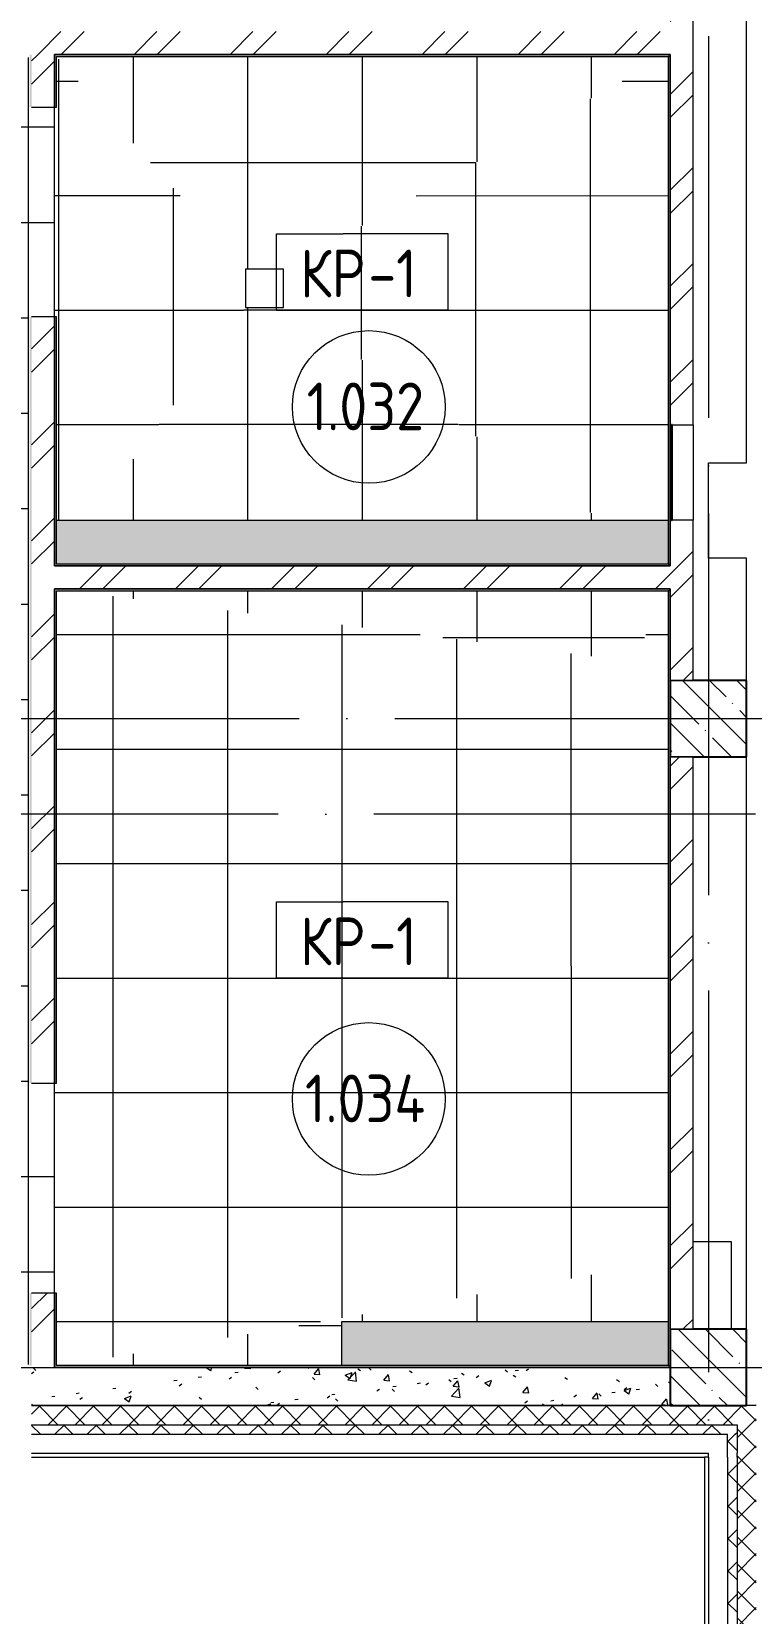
# Model space of a CAD drawing. Header units: millimetres. Extents: x -4370 to 196781, y -4577 to 61202.
# Drawn here: x 110055 to 113825, y 17936 to 26225 of the extents above; entities that cross this region are included whole.
import ezdxf

# ---------------------------------------------------------------- set-up
doc = ezdxf.new("R2010")
doc.units = ezdxf.units.MM
doc.linetypes.add('ADSK_Линия сетки', pattern=[2500, 2000, -250, 0, -250])
for name, color, linetype, lineweight in [('A-AREA-____-IDEN', 2, 'Continuous', 20), ('A-FLOR-____-IDEN', 11, 'Continuous', 20), ('A-FLOR-____-OTLN', 192, 'Continuous', 9), ('A-FLOR-____-PATT', 8, 'Continuous', 9), ('A-GENM-____-MCUT', 13, 'Continuous', 9), ('A-GENM-____-OTLN', 13, 'Continuous', 9), ('A-WALL-____-MCUT', 113, 'Continuous', 9), ('A-WALL-____-PATT', 111, 'Continuous', 9), ('A-WALL-FNSH-MCUT', 113, 'Continuous', 9), ('I-WALL-____-OTLN', 2, 'Continuous', 9), ('S-COLS-____-MCUT', 52, 'Continuous', 9), ('S-COLS-____-OTLN', 52, 'Continuous', 9), ('S-GRID-____-OTLN', 1, 'Continuous', 9)]:
    doc.layers.add(name, color=color, linetype=linetype, lineweight=lineweight)
doc.styles.add('GOST Common_1', font='GOST_Common.ttf', dxfattribs={"width": 0.9, "height": 250})
pattern_1 = [(45, (0, 0), (-251.4472, 251.4472), []), (45, (0, 381), (-251.4472, 251.4472), [])]
pattern_2 = [(135, (0, 0), (-84.85281, -84.85281), []), (225, (0, 0), (84.85281, -84.85281), [])]
pattern_3 = [(45, (0, 0), (-70.71068, 70.71068), []), (135, (0, 0), (-70.71068, -70.71068), [])]
pattern_4 = [(135, (0, 0), (-142.5612, -142.5612), []), (135, (142.56, 0), (-142.5612, -142.5612), [252.016, -50.403, 3.353, -47.05])]

# ---------------------------------------------------------------- blocks, each defined once
blk = doc.blocks.new('ASML_АР_Отделка Люка - ВО Отделка люков_Грунтовка 0_Шпатлевка 0_Окраска 0_0-42722003-О_АИ_ПП_0_000_Целиком')
at = {"layer": 'A-GENM-____-MCUT', "color": 130, "lineweight": 25}
for p, q in [((250, 3), (-250, 3)), ((-250, 3), (-250, 0)), ((250, 0), (250, 3)), ((-250, 0), (250, 0))]:
    blk.add_line(p, q, dxfattribs=at)
blk = doc.blocks.new('0083_СОШ675_АР_R22_rvt-1-О_АИ_ПП_0_000_Целиком')
at = {"layer": 'A-FLOR-____-PATT', "lineweight": 5}
for points in [[(111282.6, 23435), (113390, 23435), (113390, 23665), (110185, 23665), (110185, 23435)], [(112524.5, 19235), (113390, 19235), (113390, 19465), (111680, 19465), (111680, 19235)]]:
    blk.add_hatch(color=221, dxfattribs=at).paths.add_polyline_path(points)
at = {"layer": 'A-WALL-____-PATT', "lineweight": 5}
h = blk.add_hatch(dxfattribs=at)
h.set_pattern_fill('FP_7', color=10, style=0, pattern_type=2)
h.set_pattern_definition(pattern_1)
h.paths.add_polyline_path([(113520, 19425), (113520, 22425), (113400, 22425), (113400, 19425)])
h.paths.add_polyline_path([(113520, 22825), (113520, 23665), (113400, 23665), (113400, 22825)])
h.paths.add_polyline_path([(113407, 24165), (113520, 24165), (113520, 27625), (113400, 27625), (113400, 24165)])
h.paths.add_polyline_path([(113400, 28525), (113520, 28525), (113520, 32325), (113400, 32325), (113400, 28800)])
h.paths.add_polyline_path([(113520, 32725), (113520, 34855), (113400, 34855), (113400, 32725)])
h.paths.add_polyline_path([(113407, 35355), (113520, 35355), (113520, 35575), (113400, 35575), (113400, 35355)])
h = blk.add_hatch(dxfattribs=at)
h.set_pattern_fill('FP_7', color=10, style=0, pattern_type=2)
h.set_pattern_definition(pattern_1)
h.paths.add_polyline_path([(110055, 19225), (110175, 19225), (110175, 19615), (110055, 19615)])
h.paths.add_polyline_path([(110175, 20715), (110175, 24730), (110055, 24730), (110055, 20715)])
h.paths.add_polyline_path([(110055, 25830), (110175, 25830), (110175, 26105), (110055, 26105), (110055, 25923.8)])
h.paths.add_polyline_path([(110175, 26225), (110175, 26500), (110055, 26500), (110055, 26225)])
h.paths.add_polyline_path([(110055, 27600), (110175, 27600), (110175, 29195), (110055, 29195)])
h.paths.add_polyline_path([(110175, 30295), (110175, 32870), (110055, 32870), (110055, 30295)])
h = blk.add_hatch(dxfattribs=at)
h.set_pattern_fill('FP_7', color=10, style=0, pattern_type=2)
h.set_pattern_definition(pattern_1)
h.paths.add_polyline_path([(113400, 26105), (113400, 26225), (106755, 26225), (106755, 26105), (111282.6, 26105)])
h.paths.add_polyline_path([(105073.1, 26105), (105655, 26105), (105655, 26225), (104900, 26225), (104900, 26105)])
h.paths.add_polyline_path([(109095, 26145), (107750, 26145), (107750, 26215), (109300, 26215), (109300, 26145), (109230, 26145)])
h = blk.add_hatch(dxfattribs=at)
h.set_pattern_fill('FP_7', color=10, style=0, pattern_type=2)
h.set_pattern_definition(pattern_1)
h.paths.add_polyline_path([(113400, 23305), (113400, 23425), (110175, 23425), (110175, 23305), (111282.6, 23305)])
h = blk.add_hatch(dxfattribs=at)
h.set_pattern_fill('FP_5', color=10, style=0, pattern_type=2)
h.set_pattern_definition([(50, (0, 0), (364.3679, -31.8783), [38.1, -419.1]), (355, (0, 0), (-70.4859, 382.1133), [30.48, -335.28]), (100.451, (30.36, -2.66), (293.885, 350.2334), [32.38, -356.18]), (46.184, (0, 101.6), (542.1585, -84.0858), [57.15, -628.65]), (96.636, (45.2, 94.6), (474.805, 494.8554), [48.57, -534.27]), (351.184, (0, 101.6), (474.8102, 494.85), [45.72, -502.92]), (21, (50.8, 76.2), (303.2285, -204.5305), [38.1, -419.1]), (326, (50.8, 76.2), (123.6039, 368.376), [30.48, -335.28]), (71.451, (76.07, 59.16), (426.8341, 163.8427), [32.38, -356.18]), (37.5, (0, 0), (6.17665, 169.11015), [16.764, -314.452, 16.764, -323.596, -336.55]), (37.5, (0, 0), (6.17665, 169.11015), [-671.576, 16.764, -319.786]), (7.5, (0, 0), (133.63888, 200.3615), [16.764, -177.292, 16.764, -306.832, -128.27]), (7.5, (0, 0), (133.63888, 200.3615), [-517.652, 16.764, -111.506]), (327.5, (-113.28, 0), (271.18182, -11.45836), [16.764, -110.236, 16.764, -379.476, -525.78]), (327.5, (-113.28, 0), (271.18182, -11.45836), [-523.24, 16.764, -509.016]), (317.5, (-164.08, 0), (296.2585, 50.85285), [16.764, -148.336, 16.764, -246.38, -373.38]), (317.5, (-164.08, 0), (296.2585, 50.85285), [-428.244, 16.764, -356.616])])
h.paths.add_polyline_path([(113400, 19025), (113400, 19225), (110055, 19225), (110055, 19025), (112524.5, 19025)])
h = blk.add_hatch(dxfattribs=at)
h.set_pattern_fill('FP_6', color=10, style=0, pattern_type=2)
h.set_pattern_definition(pattern_3)
h.paths.add_polyline_path([(113750, 18925), (113850, 18925), (113850, 19025), (110055, 19025), (110055, 18925), (112524.5, 18925)])
h.paths.add_polyline_path([(108798.8, 18925), (109155, 18925), (109155, 19025), (108255, 19025), (108255, 18925)])
h.paths.add_polyline_path([(104600, 18925), (105455, 18925), (105455, 19025), (104600, 19025), (104600, 18993.6)])
h = blk.add_hatch(dxfattribs=at)
h.set_pattern_fill('FP_1', color=10, style=0, pattern_type=2)
h.set_pattern_definition(pattern_2)
h.paths.add_polyline_path([(113700, 18875), (113750, 18875), (113750, 18925), (110055, 18925), (110055, 18875), (112524.5, 18875)])
h.paths.add_polyline_path([(108255, 18875), (109155, 18875), (109155, 18925), (108255, 18925)])
h.paths.add_polyline_path([(104550, 18875), (105455, 18875), (105455, 18925), (104550, 18925)])
h = blk.add_hatch(dxfattribs=at)
h.set_pattern_fill('FP_6', color=10, style=0, pattern_type=2)
h.set_pattern_definition(pattern_3)
h.paths.add_polyline_path([(113850, 10025), (113850, 18925), (113750, 18925), (113750, 10025), (113766.3, 10025)])
h = blk.add_hatch(dxfattribs=at)
h.set_pattern_fill('FP_1', color=10, style=0, pattern_type=2)
h.set_pattern_definition(pattern_2)
h.paths.add_polyline_path([(113750, 9925), (113750, 18875), (113700, 18875), (113700, 9925)])
at = {"layer": 'S-COLS-____-OTLN', "lineweight": 5}
h = blk.add_hatch(dxfattribs=at)
h.set_pattern_fill('FP_3', color=256, style=0, pattern_type=2)
h.set_pattern_definition(pattern_4)
h.paths.add_polyline_path([(113400, 22425), (113800, 22425), (113800, 22825), (113400, 22825), (113400, 22458.7)])
h = blk.add_hatch(dxfattribs=at)
h.set_pattern_fill('FP_3', color=256, style=0, pattern_type=2)
h.set_pattern_definition(pattern_4)
h.paths.add_polyline_path([(113400, 19025), (113800, 19025), (113800, 19425), (113400, 19425)])
at = {"layer": 'A-FLOR-____-OTLN', "color": 90}
for p, q in [((113800.1, 23965.3), (113800, 27625)), ((113600.1, 23465.3), (113600.1, 23965.3)), ((113600.1, 23965.3), (113800.1, 23965.3)), ((110185, 23665), (113390, 23665)), ((113800.1, 23465.3), (113600.1, 23465.3)), ((113800, 19425), (113800.1, 23465.3)), ((113520, 19885), (113720, 19885)), ((113720, 19885), (113720, 19425)), ((111680, 19465), (113390, 19465)), ((111680, 19235), (111680, 19465))]:
    blk.add_line(p, q, dxfattribs=at)
at = {"layer": 'A-WALL-____-MCUT', "color": 50, "lineweight": 13}
for p, q in [((113520, 24165), (113520, 27625)), ((110175, 26105), (113400, 26105)), ((110175, 25830), (110175, 26105)), ((113400, 26105), (113400, 24165)), ((110055, 25830), (110175, 25830)), ((110175, 24730), (110055, 24730)), ((110175, 23425), (110175, 24730)), ((113400, 24165), (113407, 24165)), ((113410, 24165), (113520, 24165)), ((113400, 23665), (113400, 23425)), ((113407, 23665), (113400, 23665)), ((113520, 23665), (113410, 23665)), ((113520, 22825), (113520, 23665)), ((113400, 23425), (110175, 23425)), ((110175, 20715), (110175, 23305)), ((110175, 23305), (113400, 23305)), ((113400, 23305), (113400, 22825)), ((113400, 22425), (113400, 19425)), ((113520, 19425), (113520, 22425)), ((110055, 20715), (110175, 20715)), ((110175, 19615), (110055, 19615)), ((110175, 19225), (110175, 19615)), ((113400, 19225), (110175, 19225)), ((113400, 19025), (113400, 19225)), ((110055, 19025), (113400, 19025)), ((110055, 18925), (113750, 18925)), ((113750, 18925), (113750, 18875)), ((110055, 18875), (113700, 18875)), ((113700, 18775), (113700, 18875)), ((113750, 18875), (113750, 18775)), ((113700, 18755), (113700, 18775)), ((113700, 18755), (113700, 10025)), ((113750, 18755), (113750, 18775)), ((113750, 18755), (113750, 10025))]:
    blk.add_line(p, q, dxfattribs=at)
at = {"layer": 'A-WALL-____-MCUT', "color": 10, "lineweight": 5}
for p, q in [((113400, 22825), (113520, 22825)), ((113520, 22425), (113400, 22425)), ((113400, 19425), (113520, 19425)), ((110055, 19225), (110175, 19225)), ((110055, 18775), (113600, 18775)), ((113600, 18755), (113580, 18755)), ((113600, 18755), (113600, 18775)), ((113600, 18755), (113600, 10025))]:
    blk.add_line(p, q, dxfattribs=at)
at = {"layer": 'A-WALL-____-MCUT', "color": 90}
blk.add_line((113850, 19025), (110055, 19025), dxfattribs=at)
at = {"layer": 'A-WALL-FNSH-MCUT', "color": 90}
for p, q in [((110055, 18755), (113580, 18755)), ((113580, 18755), (113580, 10025))]:
    blk.add_line(p, q, dxfattribs=at)
at = {"layer": 'I-WALL-____-OTLN', "color": 90}
blk.add_line((113520, 24165), (113520, 23665), dxfattribs=at)
at = {"layer": 'S-COLS-____-MCUT', "color": 130, "lineweight": 25}
for p, q in [((113400, 22825), (113400, 22425)), ((113800, 22825), (113520, 22825)), ((113800, 22425), (113800, 22825)), ((113520, 22425), (113800, 22425)), ((113400, 19425), (113400, 19025)), ((113800, 19425), (113520, 19425)), ((113800, 19025), (113800, 19425)), ((113400, 19025), (113800, 19025))]:
    blk.add_line(p, q, dxfattribs=at)
at = {"layer": 'S-COLS-____-OTLN', "color": 90}
for p, q in [((113520, 22825), (113400, 22825)), ((113400, 22425), (113520, 22425)), ((113520, 19425), (113400, 19425))]:
    blk.add_line(p, q, dxfattribs=at)
at = {"layer": 'A-GENM-____-OTLN', "color": 90, "lineweight": 9, "rotation": 90}
blk.add_blockref('ASML_АР_Отделка Люка - ВО Отделка люков_Грунтовка 0_Шпатлевка 0_Окраска 0_0-42722003-О_АИ_ПП_0_000_Целиком', (113410, 23915), dxfattribs=at)
blk = doc.blocks.new('ADSK_Марка_Перекрытие - Типоразмер_ADSK_Марка-158127-О_АИ_ПП_0_000_Целиком')
at = {"layer": 'A-FLOR-____-IDEN'}
for p, q in [((-4.5, 4), (-1, 4)), ((-4.5, 0), (-4.5, 4)), ((4.5, 4), (-1, 4)), ((4.5, 0), (4.5, 4)), ((4.5, 0), (-4.5, 0)), ((-4.5, 0), (4, 0))]:
    blk.add_line(p, q, dxfattribs=at)
blk = doc.blocks.new('ADSK_Марка_Помещение_ОдноЗначение - Номер-159740-О_АИ_ПП_0_000_Целиком')
at = {"layer": 'A-AREA-____-IDEN'}
blk.add_circle((0, 0), 4, dxfattribs=at)

msp = doc.modelspace()

# ---------------------------------------------------------------- hatches: boundary and pattern name
at = {"layer": 'A-FLOR-____-PATT'}
h = msp.add_hatch(dxfattribs=at)
h.set_pattern_fill('FP_232', color=256, style=0, pattern_type=2)
h.set_pattern_definition([(0, (107537.5, 22725), (0, 500), []), (90, (107537.5, 22725), (-500, 3e-14), [])])
h.paths.add_polyline_path([(110055, 19225), (110054.996662, 19225.000586), (110045, 19225.000586)])
h.paths.add_polyline_path([(108702.978079, 19240.000586), (110040, 19240.000586), (110040.654494, 19614.999414), (110175, 19614.999414), (110175, 20714.999414), (110040, 20714.999414), (110040, 24729.999414), (110174.999936, 24730), (110175, 25829.999414), (110040, 25830), (110040, 26090.000586), (106755, 26090.000586), (106754.983003, 26225), (105655, 26225), (105655, 26090.000586), (104914.978078, 26090.000586), (104914.978078, 23230), (105107.000586, 23230), (105107.000586, 23225), (105117.000586, 23225), (105117.000586, 23215), (105122.000586, 23215), (105122.000586, 22424.999414), (105117.000586, 22424.999414), (105117.000586, 22415), (105107.000586, 22415), (105107.000586, 22410), (104914.978078, 22410), (104914.978078, 19737.000586), (105139.978078, 19737.000586), (105139.978078, 19732.000586), (105149.978078, 19732.000586), (105149.978078, 19722.000586), (105154.978078, 19722.000586), (105154.978078, 19480), (105455, 19480), (105455, 19475), (105465, 19475), (105465, 19465), (105470, 19464.999414), (105470, 19240.000586), (108292.978078, 19240.000586), (108292.978078, 19464.999997), (108297.978078, 19465.000587), (108297.978078, 19475.000587), (108307.978078, 19475.000587), (108307.978078, 19480.000587), (108687.978079, 19480.000587), (108687.978079, 19475.000587), (108697.978079, 19474.143961), (108697.978079, 19465.000587), (108702.978079, 19465.000587), (108702.978079, 19462.366539)])
h.paths.add_polyline_path([(105107.000586, 22425), (105107.000586, 22824.999414), (105099.978078, 22824.999414), (105099.978078, 22425)])
h = msp.add_hatch(dxfattribs=at)
h.set_pattern_fill('FP_164', color=256, style=0, pattern_type=2)
h.set_pattern_definition([(0, (110197, 24765.06), (0, 600), []), (90, (110197, 24765.06), (-599.88, 4e-14), [])])
h.paths.add_polyline_path([(110352.076872, 23664.999414), (111175, 24780.060253), (111175, 24980.060253), (110185, 26093.810833), (110185, 25829.999414), (110175, 25829.999414), (110175, 24729.999414), (110185, 24729.999414), (110185, 23664.999414)])
h = msp.add_hatch(dxfattribs=at)
h.set_pattern_fill('FP_163', color=256, style=0, pattern_type=2)
h.set_pattern_definition([(90, (111787.5, 25538.5), (-600, 4e-14), []), (180, (111787.5, 25538.5), (-7e-14, -599.9), [])])
h.paths.add_polyline_path([(111375, 24980.060253), (113381.892135, 26095.000586), (110185, 26095.000586), (110185, 26093.810833), (111175, 24980.060253), (111282.552525, 24980.060253)])
h = msp.add_hatch(dxfattribs=at)
h.set_pattern_fill('FP_165', color=256, style=0, pattern_type=2)
h.set_pattern_definition([(0.006, (112382, 24765.06), (-0.06, 600), []), (90.006, (112382, 24765.06), (-599.97, -0.06), [])])
h.paths.add_polyline_path([(113390.000586, 23664.999414), (113388.857775, 26095.000586), (113381.892135, 26095.000586), (111375, 24980.060253), (111375, 24780.060253), (113041.419817, 23664.999414)])
h = msp.add_hatch(dxfattribs=at)
h.set_pattern_fill('FP_162', color=256, style=0, pattern_type=2)
h.set_pattern_definition([(270, (111787.5, 24767.47), (600, 4e-14), []), (0, (111787.5, 24767.47), (0, 599.93), [])])
h.paths.add_polyline_path([(111282.552525, 23664.999414), (113041.419817, 23664.999414), (111375, 24780.060253), (111175, 24780.060253), (110352.076872, 23664.999414), (111175, 23664.999414)])
h = msp.add_hatch(dxfattribs=at)
h.set_pattern_fill('FP_175', color=256, style=0, pattern_type=2)
h.set_pattern_definition([(0.006, (111681.7, 21265.06), (-0.06, 600), []), (90.006, (111681.7, 21265.06), (-599.97, -0.06), [])])
h.paths.add_polyline_path([(110232.639755, 19235.000586), (113199.372218, 19746.601831), (113199.372218, 22926.601831), (110255.39443, 23295), (110185, 23295), (110185, 20714.999414), (110175, 20714.999414), (110175, 19614.999414), (110185, 19614.999414), (110185, 19235.000586)])
h = msp.add_hatch(dxfattribs=at)
h.set_pattern_fill('FP_177', color=256, style=0, pattern_type=2)
h.set_pattern_definition([(90, (111787.5, 23050.2), (-600, 4e-14), []), (180, (111787.5, 23050.2), (-7e-14, -598.12), [])])
h.paths.add_polyline_path([(113199.372218, 22926.601831), (113389.978078, 23286.154141), (113389.978078, 23295), (110255.39443, 23295), (112812.126757, 22975.060253)])
h = msp.add_hatch(dxfattribs=at)
h.set_pattern_fill('FP_174', color=256, style=0, pattern_type=2)
h.set_pattern_definition([(0, (113038.4, 21265.06), (0, 600), []), (90, (113038.4, 21265.06), (-593.4, 4e-14), [])])
h.paths.add_polyline_path([(113389.978078, 19465), (113389.978078, 23286.154141), (113199.372218, 22926.601831), (113199.372218, 19746.601831), (113307.699879, 19465)])
h = msp.add_hatch(dxfattribs=at)
h.set_pattern_fill('FP_176', color=256, style=0, pattern_type=2)
h.set_pattern_definition([(90, (111787.5, 19445.2), (-600, 4e-14), []), (180, (111787.5, 19445.2), (-7e-14, -599), [])])
h.paths.add_polyline_path([(110232.639755, 19235.000586), (111680.000586, 19235.000586), (111680.000586, 19465), (113307.699879, 19465), (113199.372218, 19746.601831), (111282.552525, 19416.053878)])
at = {"layer": 'A-WALL-____-PATT'}
h = msp.add_hatch(color=7, dxfattribs=at)
h.paths.add_polyline_path([(110045, 19235.000586), (110055, 19235.000586), (110055, 19614.999414), (110045, 19614.999414)])
h.paths.add_polyline_path([(110055, 20714.999414), (110055, 24730), (110045, 24730), (110045, 20714.999414)])
h.paths.add_polyline_path([(110045, 25830), (110055, 25830), (110055, 26105.000586), (110045, 26105.000586), (110045, 25923.822828)])
h = msp.add_hatch(color=7, dxfattribs=at)
h.paths.add_polyline_path([(110185, 23434.999414), (110185, 24729.999414), (110175, 24729.999414), (110175, 23434.999414)])
h.paths.add_polyline_path([(110175, 25829.999414), (110185, 25829.999414), (110185, 26105.000586), (110175, 26105.000586), (110175, 25923.822828)])
for points in [[(113390.000586, 26095.000586), (113400.000586, 26095.000586), (113400.000586, 26105.000586), (110185, 26105.000586), (110185, 26095.000586), (111282.552525, 26095.000586)], [(113400.000586, 23434.999414), (113400.000586, 26095.000586), (113390.000586, 26095.000586), (113390.000586, 23434.999414)], [(110175, 23424.999414), (113400.000586, 23424.999414), (113400.000586, 23434.999414), (110175, 23434.999414)], [(113389.978078, 23295), (113399.978078, 23295), (113399.978078, 23305), (110175, 23305), (110175, 23295), (111282.552525, 23295)], [(113399.978078, 19235.000586), (113399.978078, 23295), (113389.978078, 23295), (113389.978078, 19235.000586)], [(113399.978078, 19225.000586), (113399.978078, 19235.000586), (110185, 19235.000586), (110185, 19225.000586), (112524.450555, 19225.000586)]]:
    msp.add_hatch(color=7, dxfattribs=at).paths.add_polyline_path(points)
h = msp.add_hatch(color=7, dxfattribs=at)
h.paths.add_polyline_path([(110185, 19225.000586), (110185, 19614.999414), (110175, 19614.999414), (110175, 19225.000586)])
h.paths.add_polyline_path([(110185, 20714.999414), (110185, 23295), (110175, 23295), (110175, 20714.999414)])

# ---------------------------------------------------------------- linework, layer by layer
at = {"layer": 'A-FLOR-____-OTLN'}
for p, q in [((110175, 24729.999414), (110175, 25829.999414)), ((111375, 24980.060253), (111175, 24980.060253)), ((111175, 24980.060253), (111175, 24780.060253)), ((111375, 24780.060253), (111375, 24980.060253)), ((111175, 24780.060253), (111375, 24780.060253)), ((110175, 19614.999414), (110175, 20714.999414))]:
    msp.add_line(p, q, dxfattribs=at)
at = {"layer": 'A-WALL-____-MCUT'}
for p, q in [((113400.000586, 26095.000586), (113390.000586, 26095.000586)), ((113390.000586, 23434.999414), (113400.000586, 23434.999414)), ((113399.978078, 23295), (113389.978078, 23295)), ((113389.978078, 19235.000586), (113399.978078, 19235.000586))]:
    msp.add_line(p, q, dxfattribs=at)
at = {"layer": 'A-WALL-FNSH-MCUT', "color": 7}
for p, q in [((110175, 26105.000586), (110175, 25829.999414)), ((113400.000586, 26105.000586), (110175, 26105.000586)), ((110185, 25829.999414), (110185, 26095.000586)), ((110185, 26095.000586), (113390.000586, 26095.000586)), ((113390.000586, 26095.000586), (113390.000586, 23434.999414)), ((113400.000586, 23424.999414), (113400.000586, 26105.000586)), ((110175, 25829.999414), (110185, 25829.999414)), ((110175, 24729.999414), (110175, 23424.999414)), ((110185, 24729.999414), (110175, 24729.999414)), ((110185, 23434.999414), (110185, 24729.999414)), ((110175, 23424.999414), (113400.000586, 23424.999414)), ((113390.000586, 23434.999414), (110185, 23434.999414)), ((113399.978078, 23305), (110175, 23305)), ((110175, 23305), (110175, 20714.999414)), ((110185, 23295), (113389.978078, 23295)), ((110185, 20714.999414), (110185, 23295)), ((113389.978078, 23295), (113389.978078, 19235.000586)), ((113399.978078, 19225.000586), (113399.978078, 23305)), ((110175, 20714.999414), (110185, 20714.999414)), ((110185, 19614.999414), (110175, 19614.999414)), ((110175, 19614.999414), (110175, 19225.000586)), ((110185, 19235.000586), (110185, 19614.999414)), ((113389.978078, 19235.000586), (110185, 19235.000586)), ((110175, 19225.000586), (113399.978078, 19225.000586))]:
    msp.add_line(p, q, dxfattribs=at)
at = {"layer": 'S-GRID-____-OTLN', "linetype": 'ADSK_Линия сетки'}
for p, q in [((113600.000586, 61202.00513), (113600.000586, -2302.657751)), ((-3047.723308, 22625.000586), (156348.554077, 22625.000586)), ((156348.554077, 22125.11992), (99320, 22125.11992)), ((-3047.723308, 19225.000586), (156348.554077, 19225.000586))]:
    msp.add_line(p, q, dxfattribs=at)

# ---------------------------------------------------------------- block references
at = {"lineweight": 5}
msp.add_blockref('0083_СОШ675_АР_R22_rvt-1-О_АИ_ПП_0_000_Целиком', (0, 0), dxfattribs=at)
at = {"layer": 'A-AREA-____-IDEN', "xscale": 99.99999999999993, "yscale": 99.99999999999993, "zscale": 99.99999999999993}
for p in [(111820.866739, 24258.282651), (111820.866739, 20631.909682)]:
    msp.add_blockref('ADSK_Марка_Помещение_ОдноЗначение - Номер-159740-О_АИ_ПП_0_000_Целиком', p, dxfattribs=at)
at = {"layer": 'A-FLOR-____-IDEN', "xscale": 99.99999999999993, "yscale": 99.99999999999993, "zscale": 99.99999999999993}
for p in [(111787.500293, 24765.060546), (111787.500293, 21265.060546)]:
    msp.add_blockref('ADSK_Марка_Перекрытие - Типоразмер_ADSK_Марка-158127-О_АИ_ПП_0_000_Целиком', p, dxfattribs=at)

# ---------------------------------------------------------------- texts
at = {"layer": 'A-AREA-____-IDEN', "lineweight": 9, "char_height": 250, "attachment_point": 1, "style": 'GOST Common_1'}
for s, insert, width in [('1.032', (111495.509481, 24386.007723), 800.8858125), ('1.034', (111486.509481, 20759.634754), 822.531375)]:
    msp.add_mtext(s, dxfattribs=dict(at, insert=insert, width=width))
at = {"layer": 'A-FLOR-____-IDEN', "lineweight": 9, "char_height": 250, "attachment_point": 1, "style": 'GOST Common_1'}
for s, insert, width in [('КР', (111461.419448, 25082.89812), 432.91125), ('-1', (111818.606948, 25082.89812), 331.898625), ('КР', (111461.419448, 21582.89812), 432.91125), ('-1', (111818.606948, 21582.89812), 331.898625)]:
    msp.add_mtext(s, dxfattribs=dict(at, insert=insert, width=width))

doc.saveas('drawing.dxf')
